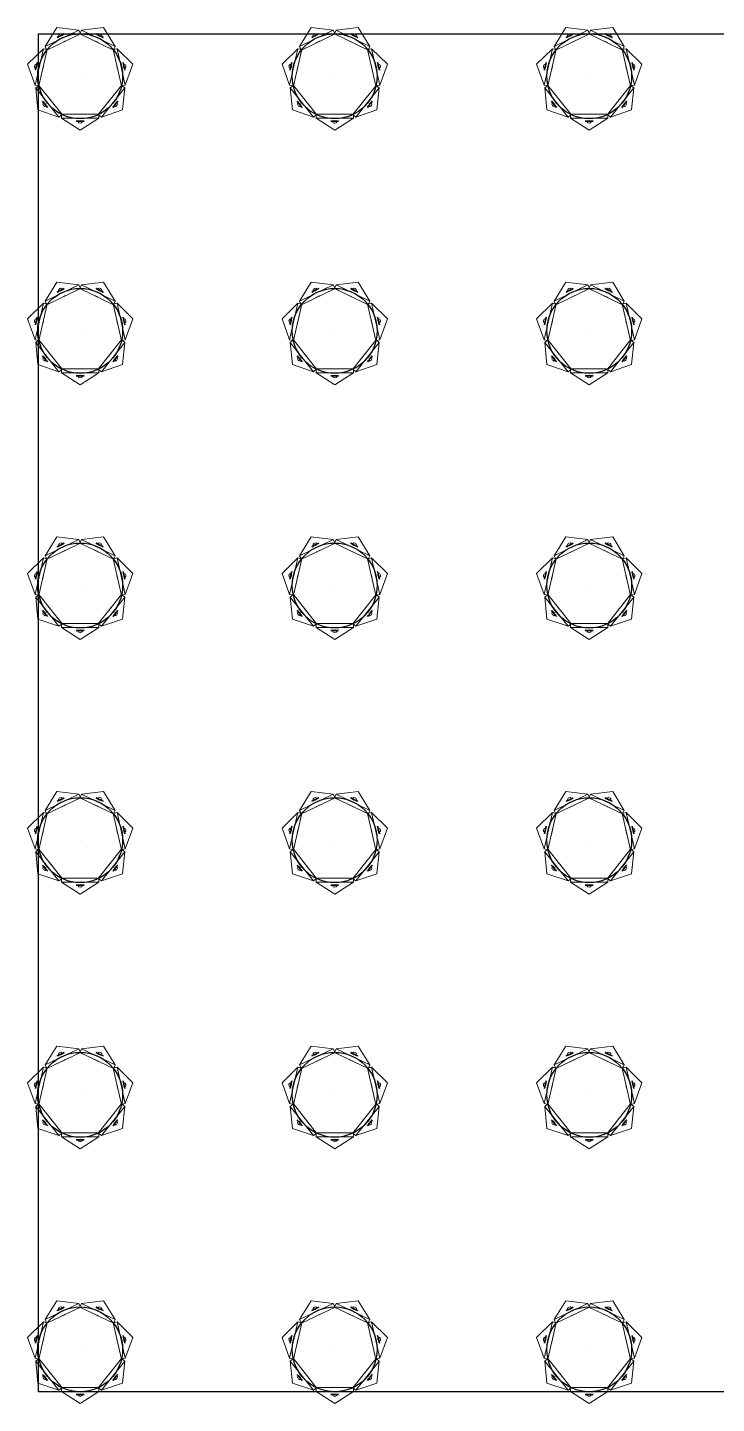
# Model space of a CAD drawing. Header units: millimetres. Extents: x 6731 to 7543, y 1524 to 2335.
# Drawn here: x 6731 to 7137, y 1524 to 2335 of the extents above; entities that cross this region are included whole.
import ezdxf

# ---------------------------------------------------------------- set-up
doc = ezdxf.new("R2010")
doc.units = ezdxf.units.MM

# ---------------------------------------------------------------- blocks, each defined once
blk = doc.blocks.new('P725-80')
at = {"extrusion": (0, -1, 0)}
for p, q in [((0, 800, 3.93), (0, 800, 43.93)), ((800, 800, 3.93), (800, 800, 43.93)), ((0, 0, 3.93), (0, 0, 43.93)), ((800, 0, 3.93), (800, 0, 43.93))]:
    blk.add_line(p, q, dxfattribs=at)
for elevation in [3.93, 43.93]:
    blk.add_lwpolyline([(0, 800), (800, 800), (800, 0), (0, 0)], close=True, dxfattribs=dict(elevation=elevation))
blk = doc.blocks.new('610-3')
at = {"lineweight": 0, "extrusion": (0, 0, -1)}
for p, q in [((-11, 37.75, -9.43), (11, 37.75, -9.43)), ((-11, -37.75, -9.43), (-11, 37.75, -9.43)), ((-11, 37.75, -7.07), (11, 37.75, -7.07)), ((-11, -37.75, -7.07), (-11, 37.75, -7.07)), ((11, 37.75, -7.07), (0, 26.75)), ((11, 37.75, -9.43), (11, -37.75, -9.43)), ((11, 37.75, -7.07), (11, -37.75, -7.07)), ((0, 26.75), (0, -26.75)), ((11, -37.75, -7.07), (0, -26.75)), ((-11, -37.75, -9.43), (11, -37.75, -9.43)), ((-11, -37.75, -7.07), (11, -37.75, -7.07))]:
    blk.add_line(p, q, dxfattribs=at)
at = {"lineweight": 0, "extrusion": (1, 0, 0)}
for p, q in [((-11, 37.75, -9.43), (-11, 37.75, -7.07)), ((0, 26.75), (-11, 37.75, -7.07)), ((11, 37.75, -9.43), (11, 37.75, -7.07)), ((0, -26.75), (-11, -37.75, -7.07)), ((-11, -37.75, -9.43), (-11, -37.75, -7.07)), ((11, -37.75, -9.43), (11, -37.75, -7.07))]:
    blk.add_line(p, q, dxfattribs=at)
at = {"lineweight": 0, "extrusion": (0, 0, -1)}
blk.add_circle((0, 34.6, 9.43), 1.18, dxfattribs=at)
at = {"lineweight": 0, "extrusion": (0, -0.540758, -0.841178)}
blk.add_ellipse((0, 34.58, -4.96), major_axis=(0, -1.17, 0.75), ratio=0.84507, start_param=-1.570796, end_param=4.712389, dxfattribs=at)
blk = doc.blocks.new('546')
at = {"color": 252, "true_color": 0x939598}
for p, q in [((-0.5, 0), (-2.44, -2.19)), ((-0.5, 0), (0.5, 0)), ((0.5, 0), (2.44, -2.19)), ((-2.44, -2.19), (-1.22, -5.79)), ((-1.62, -1.36), (-0.85, -5.57)), ((0, -0.5), (0, -5.38)), ((1.62, -1.36), (0.85, -5.57)), ((2.44, -2.19), (1.22, -5.79)), ((-2.44, -13.61), (-1.22, -10.01)), ((-0.5, -15.8), (-2.44, -13.61)), ((-1.62, -14.44), (-0.85, -10.23)), ((-0.5, -15.8), (0.5, -15.8)), ((0, -15.3), (0, -10.42)), ((0.5, -15.8), (2.44, -13.61)), ((1.62, -14.44), (0.85, -10.23)), ((2.44, -13.61), (1.22, -10.01))]:
    blk.add_line(p, q, dxfattribs=at)
blk.add_lwpolyline([(-1.22, -5.79), (-2.44, -7.9), (-1.22, -10.01), (1.22, -10.01), (2.44, -7.9), (1.22, -5.79)], close=True, dxfattribs=at)
blk = doc.blocks.new('611+2020')
at = {"xscale": -0.9493669999999998, "yscale": 0.9493669999999998, "zscale": 0.9493669999999998, "rotation": 180}
for p in [(0, -15), (0, -98.72)]:
    blk.add_blockref('546', p, dxfattribs=at)
at = {"color": 2}
for p in [(0, -49.36, 5.35), (0, -133.08, 5.35)]:
    blk.add_blockref('610-3', p, dxfattribs=at)
blk = doc.blocks.new('*U36')
at = {"color": 2, "extrusion": (0, -1, 0)}
blk.add_blockref('611+2020', (0, 58.79, 1.13), dxfattribs=at)
blk = doc.blocks.new('*U37')
at = {"color": 0, "linetype": 'ByBlock', "lineweight": -2, "transparency": 16777216}
for p, rotation in [((2574.54, 1649.1, -123.79), 205.7142857142856), ((2596.55, 1649.1, -123.79), 154.2857142857142), ((2560.81, 1631.89, -123.79), 257.1428571428572), ((2610.27, 1631.89, -123.79), 102.8571428571428), ((2565.71, 1610.43, -123.79), 308.5714285714285), ((2605.38, 1610.43, -123.79), 51.42857142857138)]:
    blk.add_blockref('*U36', p, dxfattribs=dict(at, rotation=rotation))
blk.add_blockref('*U36', (2585.54, 1600.87, -123.79), dxfattribs=at)
blk = doc.blocks.new('*U38')
at = {"extrusion": (0, -1, 0)}
blk.add_line((0, 0, 32.5), (0, 0, -32.5), dxfattribs=at)
blk = doc.blocks.new('*U39')
at = {"color": 0, "linetype": 'ByBlock', "lineweight": -2, "transparency": 16777216}
for p, rotation in [((2473.04, 1647.89, -32.5), 119.9999999999997), ((2479.07, 1650.39, -32.5), 104.9999999999997), ((2485.54, 1651.24, -32.5), 89.99999999999973), ((2492.01, 1650.39, -32.5), 74.99999999999979), ((2498.04, 1647.89, -32.5), 59.99999999999984), ((2463.89, 1638.74, -32.5), 149.9999999999997), ((2467.87, 1643.92, -32.5), 134.9999999999997), ((2503.22, 1643.92, -32.5), 44.99999999999987), ((2507.19, 1638.74, -32.5), 29.99999999999989), ((2461.4, 1632.71, -32.5), 164.9999999999996), ((2509.69, 1632.71, -32.5), 14.99999999999994), ((2460.54, 1626.24, -32.5), 180), ((2461.4, 1619.77, -32.5), 194.9999999999995), ((2463.89, 1613.74, -32.5), 209.9999999999996), ((2507.19, 1613.74, -32.5), 329.9999999999994), ((2509.69, 1619.77, -32.5), 344.9999999999994), ((2467.87, 1608.56, -32.5), 224.9999999999996), ((2503.22, 1608.56, -32.5), 314.9999999999994), ((2473.04, 1604.59, -32.5), 239.9999999999995), ((2479.07, 1602.09, -32.5), 254.9999999999995), ((2485.54, 1601.24, -32.5), 269.9999999999995), ((2492.01, 1602.09, -32.5), 284.9999999999995), ((2498.04, 1604.59, -32.5), 299.9999999999994)]:
    blk.add_blockref('*U38', p, dxfattribs=dict(at, rotation=rotation))
blk.add_blockref('*U38', (2510.54, 1626.24, -32.5), dxfattribs=at)
blk = doc.blocks.new('*U40')
at = {"color": 2, "extrusion": (0, -1, 0)}
blk.add_blockref('611+2020', (0, 58.79, 1.13), dxfattribs=at)
blk = doc.blocks.new('*U41')
at = {"color": 0, "linetype": 'ByBlock', "lineweight": -2, "transparency": 16777216}
for p, rotation in [((2574.54, 1649.1, -123.79), 205.7142857142856), ((2596.55, 1649.1, -123.79), 154.2857142857142), ((2560.81, 1631.89, -123.79), 257.1428571428572), ((2610.27, 1631.89, -123.79), 102.8571428571428), ((2565.71, 1610.43, -123.79), 308.5714285714285), ((2605.38, 1610.43, -123.79), 51.42857142857138)]:
    blk.add_blockref('*U40', p, dxfattribs=dict(at, rotation=rotation))
blk.add_blockref('*U40', (2585.54, 1600.87, -123.79), dxfattribs=at)
blk = doc.blocks.new('*U42')
at = {"extrusion": (0, -1, 0)}
blk.add_line((0, 0, 32.5), (0, 0, -32.5), dxfattribs=at)
blk = doc.blocks.new('*U43')
at = {"color": 0, "linetype": 'ByBlock', "lineweight": -2, "transparency": 16777216}
for p, rotation in [((2473.04, 1647.89, -32.5), 119.9999999999997), ((2479.07, 1650.39, -32.5), 104.9999999999997), ((2485.54, 1651.24, -32.5), 89.99999999999973), ((2492.01, 1650.39, -32.5), 74.99999999999979), ((2498.04, 1647.89, -32.5), 59.99999999999984), ((2463.89, 1638.74, -32.5), 149.9999999999997), ((2467.87, 1643.92, -32.5), 134.9999999999997), ((2503.22, 1643.92, -32.5), 44.99999999999987), ((2507.19, 1638.74, -32.5), 29.99999999999989), ((2461.4, 1632.71, -32.5), 164.9999999999996), ((2509.69, 1632.71, -32.5), 14.99999999999994), ((2460.54, 1626.24, -32.5), 180), ((2461.4, 1619.77, -32.5), 194.9999999999995), ((2463.89, 1613.74, -32.5), 209.9999999999996), ((2507.19, 1613.74, -32.5), 329.9999999999994), ((2509.69, 1619.77, -32.5), 344.9999999999994), ((2467.87, 1608.56, -32.5), 224.9999999999996), ((2503.22, 1608.56, -32.5), 314.9999999999994), ((2473.04, 1604.59, -32.5), 239.9999999999995), ((2479.07, 1602.09, -32.5), 254.9999999999995), ((2485.54, 1601.24, -32.5), 269.9999999999995), ((2492.01, 1602.09, -32.5), 284.9999999999995), ((2498.04, 1604.59, -32.5), 299.9999999999994)]:
    blk.add_blockref('*U42', p, dxfattribs=dict(at, rotation=rotation))
blk.add_blockref('*U42', (2510.54, 1626.24, -32.5), dxfattribs=at)
blk = doc.blocks.new('*U44')
at = {"color": 2, "extrusion": (0, -1, 0)}
blk.add_blockref('611+2020', (0, 58.79, 1.13), dxfattribs=at)
blk = doc.blocks.new('*U45')
at = {"color": 0, "linetype": 'ByBlock', "lineweight": -2, "transparency": 16777216}
for p, rotation in [((2574.54, 1649.1, -123.79), 205.7142857142856), ((2596.55, 1649.1, -123.79), 154.2857142857142), ((2560.81, 1631.89, -123.79), 257.1428571428572), ((2610.27, 1631.89, -123.79), 102.8571428571428), ((2565.71, 1610.43, -123.79), 308.5714285714285), ((2605.38, 1610.43, -123.79), 51.42857142857138)]:
    blk.add_blockref('*U44', p, dxfattribs=dict(at, rotation=rotation))
blk.add_blockref('*U44', (2585.54, 1600.87, -123.79), dxfattribs=at)
blk = doc.blocks.new('*U46')
at = {"extrusion": (0, -1, 0)}
blk.add_line((0, 0, 32.5), (0, 0, -32.5), dxfattribs=at)
blk = doc.blocks.new('*U47')
at = {"color": 0, "linetype": 'ByBlock', "lineweight": -2, "transparency": 16777216}
for p, rotation in [((2473.04, 1647.89, -32.5), 119.9999999999997), ((2479.07, 1650.39, -32.5), 104.9999999999997), ((2485.54, 1651.24, -32.5), 89.99999999999973), ((2492.01, 1650.39, -32.5), 74.99999999999979), ((2498.04, 1647.89, -32.5), 59.99999999999984), ((2463.89, 1638.74, -32.5), 149.9999999999997), ((2467.87, 1643.92, -32.5), 134.9999999999997), ((2503.22, 1643.92, -32.5), 44.99999999999987), ((2507.19, 1638.74, -32.5), 29.99999999999989), ((2461.4, 1632.71, -32.5), 164.9999999999996), ((2509.69, 1632.71, -32.5), 14.99999999999994), ((2460.54, 1626.24, -32.5), 180), ((2461.4, 1619.77, -32.5), 194.9999999999995), ((2463.89, 1613.74, -32.5), 209.9999999999996), ((2507.19, 1613.74, -32.5), 329.9999999999994), ((2509.69, 1619.77, -32.5), 344.9999999999994), ((2467.87, 1608.56, -32.5), 224.9999999999996), ((2503.22, 1608.56, -32.5), 314.9999999999994), ((2473.04, 1604.59, -32.5), 239.9999999999995), ((2479.07, 1602.09, -32.5), 254.9999999999995), ((2485.54, 1601.24, -32.5), 269.9999999999995), ((2492.01, 1602.09, -32.5), 284.9999999999995), ((2498.04, 1604.59, -32.5), 299.9999999999994)]:
    blk.add_blockref('*U46', p, dxfattribs=dict(at, rotation=rotation))
blk.add_blockref('*U46', (2510.54, 1626.24, -32.5), dxfattribs=at)
blk = doc.blocks.new('*U48')
at = {"color": 2, "extrusion": (0, -1, 0)}
blk.add_blockref('611+2020', (0, 58.79, 1.13), dxfattribs=at)
blk = doc.blocks.new('*U49')
at = {"color": 0, "linetype": 'ByBlock', "lineweight": -2, "transparency": 16777216}
for p, rotation in [((2574.54, 1649.1, -123.79), 205.7142857142856), ((2596.55, 1649.1, -123.79), 154.2857142857142), ((2560.81, 1631.89, -123.79), 257.1428571428572), ((2610.27, 1631.89, -123.79), 102.8571428571428), ((2565.71, 1610.43, -123.79), 308.5714285714285), ((2605.38, 1610.43, -123.79), 51.42857142857138)]:
    blk.add_blockref('*U48', p, dxfattribs=dict(at, rotation=rotation))
blk.add_blockref('*U48', (2585.54, 1600.87, -123.79), dxfattribs=at)
blk = doc.blocks.new('*U50')
at = {"extrusion": (0, -1, 0)}
blk.add_line((0, 0, 32.5), (0, 0, -32.5), dxfattribs=at)
blk = doc.blocks.new('*U51')
at = {"color": 0, "linetype": 'ByBlock', "lineweight": -2, "transparency": 16777216}
for p, rotation in [((2473.04, 1647.89, -32.5), 119.9999999999997), ((2479.07, 1650.39, -32.5), 104.9999999999997), ((2485.54, 1651.24, -32.5), 89.99999999999973), ((2492.01, 1650.39, -32.5), 74.99999999999979), ((2498.04, 1647.89, -32.5), 59.99999999999984), ((2463.89, 1638.74, -32.5), 149.9999999999997), ((2467.87, 1643.92, -32.5), 134.9999999999997), ((2503.22, 1643.92, -32.5), 44.99999999999987), ((2507.19, 1638.74, -32.5), 29.99999999999989), ((2461.4, 1632.71, -32.5), 164.9999999999996), ((2509.69, 1632.71, -32.5), 14.99999999999994), ((2460.54, 1626.24, -32.5), 180), ((2461.4, 1619.77, -32.5), 194.9999999999995), ((2463.89, 1613.74, -32.5), 209.9999999999996), ((2507.19, 1613.74, -32.5), 329.9999999999994), ((2509.69, 1619.77, -32.5), 344.9999999999994), ((2467.87, 1608.56, -32.5), 224.9999999999996), ((2503.22, 1608.56, -32.5), 314.9999999999994), ((2473.04, 1604.59, -32.5), 239.9999999999995), ((2479.07, 1602.09, -32.5), 254.9999999999995), ((2485.54, 1601.24, -32.5), 269.9999999999995), ((2492.01, 1602.09, -32.5), 284.9999999999995), ((2498.04, 1604.59, -32.5), 299.9999999999994)]:
    blk.add_blockref('*U50', p, dxfattribs=dict(at, rotation=rotation))
blk.add_blockref('*U50', (2510.54, 1626.24, -32.5), dxfattribs=at)
blk = doc.blocks.new('*U52')
at = {"color": 2, "extrusion": (0, -1, 0)}
blk.add_blockref('611+2020', (0, 58.79, 1.13), dxfattribs=at)
blk = doc.blocks.new('*U53')
at = {"color": 0, "linetype": 'ByBlock', "lineweight": -2, "transparency": 16777216}
for p, rotation in [((2574.54, 1649.1, -123.79), 205.7142857142856), ((2596.55, 1649.1, -123.79), 154.2857142857142), ((2560.81, 1631.89, -123.79), 257.1428571428572), ((2610.27, 1631.89, -123.79), 102.8571428571428), ((2565.71, 1610.43, -123.79), 308.5714285714285), ((2605.38, 1610.43, -123.79), 51.42857142857138)]:
    blk.add_blockref('*U52', p, dxfattribs=dict(at, rotation=rotation))
blk.add_blockref('*U52', (2585.54, 1600.87, -123.79), dxfattribs=at)
blk = doc.blocks.new('*U54')
at = {"extrusion": (0, -1, 0)}
blk.add_line((0, 0, 32.5), (0, 0, -32.5), dxfattribs=at)
blk = doc.blocks.new('*U55')
at = {"color": 0, "linetype": 'ByBlock', "lineweight": -2, "transparency": 16777216}
for p, rotation in [((2473.04, 1647.89, -32.5), 119.9999999999997), ((2479.07, 1650.39, -32.5), 104.9999999999997), ((2485.54, 1651.24, -32.5), 89.99999999999973), ((2492.01, 1650.39, -32.5), 74.99999999999979), ((2498.04, 1647.89, -32.5), 59.99999999999984), ((2463.89, 1638.74, -32.5), 149.9999999999997), ((2467.87, 1643.92, -32.5), 134.9999999999997), ((2503.22, 1643.92, -32.5), 44.99999999999987), ((2507.19, 1638.74, -32.5), 29.99999999999989), ((2461.4, 1632.71, -32.5), 164.9999999999996), ((2509.69, 1632.71, -32.5), 14.99999999999994), ((2460.54, 1626.24, -32.5), 180), ((2461.4, 1619.77, -32.5), 194.9999999999995), ((2463.89, 1613.74, -32.5), 209.9999999999996), ((2507.19, 1613.74, -32.5), 329.9999999999994), ((2509.69, 1619.77, -32.5), 344.9999999999994), ((2467.87, 1608.56, -32.5), 224.9999999999996), ((2503.22, 1608.56, -32.5), 314.9999999999994), ((2473.04, 1604.59, -32.5), 239.9999999999995), ((2479.07, 1602.09, -32.5), 254.9999999999995), ((2485.54, 1601.24, -32.5), 269.9999999999995), ((2492.01, 1602.09, -32.5), 284.9999999999995), ((2498.04, 1604.59, -32.5), 299.9999999999994)]:
    blk.add_blockref('*U54', p, dxfattribs=dict(at, rotation=rotation))
blk.add_blockref('*U54', (2510.54, 1626.24, -32.5), dxfattribs=at)
blk = doc.blocks.new('*U56')
at = {"color": 2, "extrusion": (0, -1, 0)}
blk.add_blockref('611+2020', (0, 58.79, 1.13), dxfattribs=at)
blk = doc.blocks.new('*U57')
at = {"color": 0, "linetype": 'ByBlock', "lineweight": -2, "transparency": 16777216}
for p, rotation in [((2574.54, 1649.1, -123.79), 205.7142857142856), ((2596.55, 1649.1, -123.79), 154.2857142857142), ((2560.81, 1631.89, -123.79), 257.1428571428572), ((2610.27, 1631.89, -123.79), 102.8571428571428), ((2565.71, 1610.43, -123.79), 308.5714285714285), ((2605.38, 1610.43, -123.79), 51.42857142857138)]:
    blk.add_blockref('*U56', p, dxfattribs=dict(at, rotation=rotation))
blk.add_blockref('*U56', (2585.54, 1600.87, -123.79), dxfattribs=at)
blk = doc.blocks.new('*U58')
at = {"extrusion": (0, -1, 0)}
blk.add_line((0, 0, 32.5), (0, 0, -32.5), dxfattribs=at)
blk = doc.blocks.new('*U59')
at = {"color": 0, "linetype": 'ByBlock', "lineweight": -2, "transparency": 16777216}
for p, rotation in [((2473.04, 1647.89, -32.5), 119.9999999999997), ((2479.07, 1650.39, -32.5), 104.9999999999997), ((2485.54, 1651.24, -32.5), 89.99999999999973), ((2492.01, 1650.39, -32.5), 74.99999999999979), ((2498.04, 1647.89, -32.5), 59.99999999999984), ((2463.89, 1638.74, -32.5), 149.9999999999997), ((2467.87, 1643.92, -32.5), 134.9999999999997), ((2503.22, 1643.92, -32.5), 44.99999999999987), ((2507.19, 1638.74, -32.5), 29.99999999999989), ((2461.4, 1632.71, -32.5), 164.9999999999996), ((2509.69, 1632.71, -32.5), 14.99999999999994), ((2460.54, 1626.24, -32.5), 180), ((2461.4, 1619.77, -32.5), 194.9999999999995), ((2463.89, 1613.74, -32.5), 209.9999999999996), ((2507.19, 1613.74, -32.5), 329.9999999999994), ((2509.69, 1619.77, -32.5), 344.9999999999994), ((2467.87, 1608.56, -32.5), 224.9999999999996), ((2503.22, 1608.56, -32.5), 314.9999999999994), ((2473.04, 1604.59, -32.5), 239.9999999999995), ((2479.07, 1602.09, -32.5), 254.9999999999995), ((2485.54, 1601.24, -32.5), 269.9999999999995), ((2492.01, 1602.09, -32.5), 284.9999999999995), ((2498.04, 1604.59, -32.5), 299.9999999999994)]:
    blk.add_blockref('*U58', p, dxfattribs=dict(at, rotation=rotation))
blk.add_blockref('*U58', (2510.54, 1626.24, -32.5), dxfattribs=at)
blk = doc.blocks.new('*U60')
at = {"color": 2, "extrusion": (0, -1, 0)}
blk.add_blockref('611+2020', (0, 58.79, 1.13), dxfattribs=at)
blk = doc.blocks.new('*U61')
at = {"color": 0, "linetype": 'ByBlock', "lineweight": -2, "transparency": 16777216}
for p, rotation in [((2574.54, 1649.1, -123.79), 205.7142857142856), ((2596.55, 1649.1, -123.79), 154.2857142857142), ((2560.81, 1631.89, -123.79), 257.1428571428572), ((2610.27, 1631.89, -123.79), 102.8571428571428), ((2565.71, 1610.43, -123.79), 308.5714285714285), ((2605.38, 1610.43, -123.79), 51.42857142857138)]:
    blk.add_blockref('*U60', p, dxfattribs=dict(at, rotation=rotation))
blk.add_blockref('*U60', (2585.54, 1600.87, -123.79), dxfattribs=at)
blk = doc.blocks.new('*U62')
at = {"extrusion": (0, -1, 0)}
blk.add_line((0, 0, 32.5), (0, 0, -32.5), dxfattribs=at)
blk = doc.blocks.new('*U63')
at = {"color": 0, "linetype": 'ByBlock', "lineweight": -2, "transparency": 16777216}
for p, rotation in [((2473.04, 1647.89, -32.5), 119.9999999999997), ((2479.07, 1650.39, -32.5), 104.9999999999997), ((2485.54, 1651.24, -32.5), 89.99999999999973), ((2492.01, 1650.39, -32.5), 74.99999999999979), ((2498.04, 1647.89, -32.5), 59.99999999999984), ((2463.89, 1638.74, -32.5), 149.9999999999997), ((2467.87, 1643.92, -32.5), 134.9999999999997), ((2503.22, 1643.92, -32.5), 44.99999999999987), ((2507.19, 1638.74, -32.5), 29.99999999999989), ((2461.4, 1632.71, -32.5), 164.9999999999996), ((2509.69, 1632.71, -32.5), 14.99999999999994), ((2460.54, 1626.24, -32.5), 180), ((2461.4, 1619.77, -32.5), 194.9999999999995), ((2463.89, 1613.74, -32.5), 209.9999999999996), ((2507.19, 1613.74, -32.5), 329.9999999999994), ((2509.69, 1619.77, -32.5), 344.9999999999994), ((2467.87, 1608.56, -32.5), 224.9999999999996), ((2503.22, 1608.56, -32.5), 314.9999999999994), ((2473.04, 1604.59, -32.5), 239.9999999999995), ((2479.07, 1602.09, -32.5), 254.9999999999995), ((2485.54, 1601.24, -32.5), 269.9999999999995), ((2492.01, 1602.09, -32.5), 284.9999999999995), ((2498.04, 1604.59, -32.5), 299.9999999999994)]:
    blk.add_blockref('*U62', p, dxfattribs=dict(at, rotation=rotation))
blk.add_blockref('*U62', (2510.54, 1626.24, -32.5), dxfattribs=at)
blk = doc.blocks.new('*U64')
at = {"color": 2, "extrusion": (0, -1, 0)}
blk.add_blockref('611+2020', (0, 58.79, 1.13), dxfattribs=at)
blk = doc.blocks.new('*U65')
at = {"color": 0, "linetype": 'ByBlock', "lineweight": -2, "transparency": 16777216}
for p, rotation in [((2574.54, 1649.1, -123.79), 205.7142857142856), ((2596.55, 1649.1, -123.79), 154.2857142857142), ((2560.81, 1631.89, -123.79), 257.1428571428572), ((2610.27, 1631.89, -123.79), 102.8571428571428), ((2565.71, 1610.43, -123.79), 308.5714285714285), ((2605.38, 1610.43, -123.79), 51.42857142857138)]:
    blk.add_blockref('*U64', p, dxfattribs=dict(at, rotation=rotation))
blk.add_blockref('*U64', (2585.54, 1600.87, -123.79), dxfattribs=at)
blk = doc.blocks.new('*U66')
at = {"extrusion": (0, -1, 0)}
blk.add_line((0, 0, 32.5), (0, 0, -32.5), dxfattribs=at)
blk = doc.blocks.new('*U67')
at = {"color": 0, "linetype": 'ByBlock', "lineweight": -2, "transparency": 16777216}
for p, rotation in [((2473.04, 1647.89, -32.5), 119.9999999999997), ((2479.07, 1650.39, -32.5), 104.9999999999997), ((2485.54, 1651.24, -32.5), 89.99999999999973), ((2492.01, 1650.39, -32.5), 74.99999999999979), ((2498.04, 1647.89, -32.5), 59.99999999999984), ((2463.89, 1638.74, -32.5), 149.9999999999997), ((2467.87, 1643.92, -32.5), 134.9999999999997), ((2503.22, 1643.92, -32.5), 44.99999999999987), ((2507.19, 1638.74, -32.5), 29.99999999999989), ((2461.4, 1632.71, -32.5), 164.9999999999996), ((2509.69, 1632.71, -32.5), 14.99999999999994), ((2460.54, 1626.24, -32.5), 180), ((2461.4, 1619.77, -32.5), 194.9999999999995), ((2463.89, 1613.74, -32.5), 209.9999999999996), ((2507.19, 1613.74, -32.5), 329.9999999999994), ((2509.69, 1619.77, -32.5), 344.9999999999994), ((2467.87, 1608.56, -32.5), 224.9999999999996), ((2503.22, 1608.56, -32.5), 314.9999999999994), ((2473.04, 1604.59, -32.5), 239.9999999999995), ((2479.07, 1602.09, -32.5), 254.9999999999995), ((2485.54, 1601.24, -32.5), 269.9999999999995), ((2492.01, 1602.09, -32.5), 284.9999999999995), ((2498.04, 1604.59, -32.5), 299.9999999999994)]:
    blk.add_blockref('*U66', p, dxfattribs=dict(at, rotation=rotation))
blk.add_blockref('*U66', (2510.54, 1626.24, -32.5), dxfattribs=at)
blk = doc.blocks.new('*U68')
at = {"color": 2, "extrusion": (0, -1, 0)}
blk.add_blockref('611+2020', (0, 58.79, 1.13), dxfattribs=at)
blk = doc.blocks.new('*U69')
at = {"color": 0, "linetype": 'ByBlock', "lineweight": -2, "transparency": 16777216}
for p, rotation in [((2574.54, 1649.1, -123.79), 205.7142857142856), ((2596.55, 1649.1, -123.79), 154.2857142857142), ((2560.81, 1631.89, -123.79), 257.1428571428572), ((2610.27, 1631.89, -123.79), 102.8571428571428), ((2565.71, 1610.43, -123.79), 308.5714285714285), ((2605.38, 1610.43, -123.79), 51.42857142857138)]:
    blk.add_blockref('*U68', p, dxfattribs=dict(at, rotation=rotation))
blk.add_blockref('*U68', (2585.54, 1600.87, -123.79), dxfattribs=at)
blk = doc.blocks.new('*U70')
at = {"extrusion": (0, -1, 0)}
blk.add_line((0, 0, 32.5), (0, 0, -32.5), dxfattribs=at)
blk = doc.blocks.new('*U71')
at = {"color": 0, "linetype": 'ByBlock', "lineweight": -2, "transparency": 16777216}
for p, rotation in [((2473.04, 1647.89, -32.5), 119.9999999999997), ((2479.07, 1650.39, -32.5), 104.9999999999997), ((2485.54, 1651.24, -32.5), 89.99999999999973), ((2492.01, 1650.39, -32.5), 74.99999999999979), ((2498.04, 1647.89, -32.5), 59.99999999999984), ((2463.89, 1638.74, -32.5), 149.9999999999997), ((2467.87, 1643.92, -32.5), 134.9999999999997), ((2503.22, 1643.92, -32.5), 44.99999999999987), ((2507.19, 1638.74, -32.5), 29.99999999999989), ((2461.4, 1632.71, -32.5), 164.9999999999996), ((2509.69, 1632.71, -32.5), 14.99999999999994), ((2460.54, 1626.24, -32.5), 180), ((2461.4, 1619.77, -32.5), 194.9999999999995), ((2463.89, 1613.74, -32.5), 209.9999999999996), ((2507.19, 1613.74, -32.5), 329.9999999999994), ((2509.69, 1619.77, -32.5), 344.9999999999994), ((2467.87, 1608.56, -32.5), 224.9999999999996), ((2503.22, 1608.56, -32.5), 314.9999999999994), ((2473.04, 1604.59, -32.5), 239.9999999999995), ((2479.07, 1602.09, -32.5), 254.9999999999995), ((2485.54, 1601.24, -32.5), 269.9999999999995), ((2492.01, 1602.09, -32.5), 284.9999999999995), ((2498.04, 1604.59, -32.5), 299.9999999999994)]:
    blk.add_blockref('*U70', p, dxfattribs=dict(at, rotation=rotation))
blk.add_blockref('*U70', (2510.54, 1626.24, -32.5), dxfattribs=at)
blk = doc.blocks.new('*U72')
at = {"color": 2, "extrusion": (0, -1, 0)}
blk.add_blockref('611+2020', (0, 58.79, 1.13), dxfattribs=at)
blk = doc.blocks.new('*U73')
at = {"color": 0, "linetype": 'ByBlock', "lineweight": -2, "transparency": 16777216}
for p, rotation in [((2574.54, 1649.1, -123.79), 205.7142857142856), ((2596.55, 1649.1, -123.79), 154.2857142857142), ((2560.81, 1631.89, -123.79), 257.1428571428572), ((2610.27, 1631.89, -123.79), 102.8571428571428), ((2565.71, 1610.43, -123.79), 308.5714285714285), ((2605.38, 1610.43, -123.79), 51.42857142857138)]:
    blk.add_blockref('*U72', p, dxfattribs=dict(at, rotation=rotation))
blk.add_blockref('*U72', (2585.54, 1600.87, -123.79), dxfattribs=at)
blk = doc.blocks.new('*U74')
at = {"extrusion": (0, -1, 0)}
blk.add_line((0, 0, 32.5), (0, 0, -32.5), dxfattribs=at)
blk = doc.blocks.new('*U75')
at = {"color": 0, "linetype": 'ByBlock', "lineweight": -2, "transparency": 16777216}
for p, rotation in [((2473.04, 1647.89, -32.5), 119.9999999999997), ((2479.07, 1650.39, -32.5), 104.9999999999997), ((2485.54, 1651.24, -32.5), 89.99999999999973), ((2492.01, 1650.39, -32.5), 74.99999999999979), ((2498.04, 1647.89, -32.5), 59.99999999999984), ((2463.89, 1638.74, -32.5), 149.9999999999997), ((2467.87, 1643.92, -32.5), 134.9999999999997), ((2503.22, 1643.92, -32.5), 44.99999999999987), ((2507.19, 1638.74, -32.5), 29.99999999999989), ((2461.4, 1632.71, -32.5), 164.9999999999996), ((2509.69, 1632.71, -32.5), 14.99999999999994), ((2460.54, 1626.24, -32.5), 180), ((2461.4, 1619.77, -32.5), 194.9999999999995), ((2463.89, 1613.74, -32.5), 209.9999999999996), ((2507.19, 1613.74, -32.5), 329.9999999999994), ((2509.69, 1619.77, -32.5), 344.9999999999994), ((2467.87, 1608.56, -32.5), 224.9999999999996), ((2503.22, 1608.56, -32.5), 314.9999999999994), ((2473.04, 1604.59, -32.5), 239.9999999999995), ((2479.07, 1602.09, -32.5), 254.9999999999995), ((2485.54, 1601.24, -32.5), 269.9999999999995), ((2492.01, 1602.09, -32.5), 284.9999999999995), ((2498.04, 1604.59, -32.5), 299.9999999999994)]:
    blk.add_blockref('*U74', p, dxfattribs=dict(at, rotation=rotation))
blk.add_blockref('*U74', (2510.54, 1626.24, -32.5), dxfattribs=at)
blk = doc.blocks.new('*U76')
at = {"color": 2, "extrusion": (0, -1, 0)}
blk.add_blockref('611+2020', (0, 58.79, 1.13), dxfattribs=at)
blk = doc.blocks.new('*U77')
at = {"color": 0, "linetype": 'ByBlock', "lineweight": -2, "transparency": 16777216}
for p, rotation in [((2574.54, 1649.1, -123.79), 205.7142857142856), ((2596.55, 1649.1, -123.79), 154.2857142857142), ((2560.81, 1631.89, -123.79), 257.1428571428572), ((2610.27, 1631.89, -123.79), 102.8571428571428), ((2565.71, 1610.43, -123.79), 308.5714285714285), ((2605.38, 1610.43, -123.79), 51.42857142857138)]:
    blk.add_blockref('*U76', p, dxfattribs=dict(at, rotation=rotation))
blk.add_blockref('*U76', (2585.54, 1600.87, -123.79), dxfattribs=at)
blk = doc.blocks.new('*U78')
at = {"extrusion": (0, -1, 0)}
blk.add_line((0, 0, 32.5), (0, 0, -32.5), dxfattribs=at)
blk = doc.blocks.new('*U79')
at = {"color": 0, "linetype": 'ByBlock', "lineweight": -2, "transparency": 16777216}
for p, rotation in [((2473.04, 1647.89, -32.5), 119.9999999999997), ((2479.07, 1650.39, -32.5), 104.9999999999997), ((2485.54, 1651.24, -32.5), 89.99999999999973), ((2492.01, 1650.39, -32.5), 74.99999999999979), ((2498.04, 1647.89, -32.5), 59.99999999999984), ((2463.89, 1638.74, -32.5), 149.9999999999997), ((2467.87, 1643.92, -32.5), 134.9999999999997), ((2503.22, 1643.92, -32.5), 44.99999999999987), ((2507.19, 1638.74, -32.5), 29.99999999999989), ((2461.4, 1632.71, -32.5), 164.9999999999996), ((2509.69, 1632.71, -32.5), 14.99999999999994), ((2460.54, 1626.24, -32.5), 180), ((2461.4, 1619.77, -32.5), 194.9999999999995), ((2463.89, 1613.74, -32.5), 209.9999999999996), ((2507.19, 1613.74, -32.5), 329.9999999999994), ((2509.69, 1619.77, -32.5), 344.9999999999994), ((2467.87, 1608.56, -32.5), 224.9999999999996), ((2503.22, 1608.56, -32.5), 314.9999999999994), ((2473.04, 1604.59, -32.5), 239.9999999999995), ((2479.07, 1602.09, -32.5), 254.9999999999995), ((2485.54, 1601.24, -32.5), 269.9999999999995), ((2492.01, 1602.09, -32.5), 284.9999999999995), ((2498.04, 1604.59, -32.5), 299.9999999999994)]:
    blk.add_blockref('*U78', p, dxfattribs=dict(at, rotation=rotation))
blk.add_blockref('*U78', (2510.54, 1626.24, -32.5), dxfattribs=at)
blk = doc.blocks.new('*U80')
at = {"color": 2, "extrusion": (0, -1, 0)}
blk.add_blockref('611+2020', (0, 58.79, 1.13), dxfattribs=at)
blk = doc.blocks.new('*U81')
at = {"color": 0, "linetype": 'ByBlock', "lineweight": -2, "transparency": 16777216}
for p, rotation in [((2574.54, 1649.1, -123.79), 205.7142857142856), ((2596.55, 1649.1, -123.79), 154.2857142857142), ((2560.81, 1631.89, -123.79), 257.1428571428572), ((2610.27, 1631.89, -123.79), 102.8571428571428), ((2565.71, 1610.43, -123.79), 308.5714285714285), ((2605.38, 1610.43, -123.79), 51.42857142857138)]:
    blk.add_blockref('*U80', p, dxfattribs=dict(at, rotation=rotation))
blk.add_blockref('*U80', (2585.54, 1600.87, -123.79), dxfattribs=at)
blk = doc.blocks.new('*U82')
at = {"extrusion": (0, -1, 0)}
blk.add_line((0, 0, 32.5), (0, 0, -32.5), dxfattribs=at)
blk = doc.blocks.new('*U83')
at = {"color": 0, "linetype": 'ByBlock', "lineweight": -2, "transparency": 16777216}
for p, rotation in [((2473.04, 1647.89, -32.5), 119.9999999999997), ((2479.07, 1650.39, -32.5), 104.9999999999997), ((2485.54, 1651.24, -32.5), 89.99999999999973), ((2492.01, 1650.39, -32.5), 74.99999999999979), ((2498.04, 1647.89, -32.5), 59.99999999999984), ((2463.89, 1638.74, -32.5), 149.9999999999997), ((2467.87, 1643.92, -32.5), 134.9999999999997), ((2503.22, 1643.92, -32.5), 44.99999999999987), ((2507.19, 1638.74, -32.5), 29.99999999999989), ((2461.4, 1632.71, -32.5), 164.9999999999996), ((2509.69, 1632.71, -32.5), 14.99999999999994), ((2460.54, 1626.24, -32.5), 180), ((2461.4, 1619.77, -32.5), 194.9999999999995), ((2463.89, 1613.74, -32.5), 209.9999999999996), ((2507.19, 1613.74, -32.5), 329.9999999999994), ((2509.69, 1619.77, -32.5), 344.9999999999994), ((2467.87, 1608.56, -32.5), 224.9999999999996), ((2503.22, 1608.56, -32.5), 314.9999999999994), ((2473.04, 1604.59, -32.5), 239.9999999999995), ((2479.07, 1602.09, -32.5), 254.9999999999995), ((2485.54, 1601.24, -32.5), 269.9999999999995), ((2492.01, 1602.09, -32.5), 284.9999999999995), ((2498.04, 1604.59, -32.5), 299.9999999999994)]:
    blk.add_blockref('*U82', p, dxfattribs=dict(at, rotation=rotation))
blk.add_blockref('*U82', (2510.54, 1626.24, -32.5), dxfattribs=at)
blk = doc.blocks.new('*U84')
at = {"color": 2, "extrusion": (0, -1, 0)}
blk.add_blockref('611+2020', (0, 58.79, 1.13), dxfattribs=at)
blk = doc.blocks.new('*U85')
at = {"color": 0, "linetype": 'ByBlock', "lineweight": -2, "transparency": 16777216}
for p, rotation in [((2574.54, 1649.1, -123.79), 205.7142857142856), ((2596.55, 1649.1, -123.79), 154.2857142857142), ((2560.81, 1631.89, -123.79), 257.1428571428572), ((2610.27, 1631.89, -123.79), 102.8571428571428), ((2565.71, 1610.43, -123.79), 308.5714285714285), ((2605.38, 1610.43, -123.79), 51.42857142857138)]:
    blk.add_blockref('*U84', p, dxfattribs=dict(at, rotation=rotation))
blk.add_blockref('*U84', (2585.54, 1600.87, -123.79), dxfattribs=at)
blk = doc.blocks.new('*U86')
at = {"extrusion": (0, -1, 0)}
blk.add_line((0, 0, 32.5), (0, 0, -32.5), dxfattribs=at)
blk = doc.blocks.new('*U87')
at = {"color": 0, "linetype": 'ByBlock', "lineweight": -2, "transparency": 16777216}
for p, rotation in [((2473.04, 1647.89, -32.5), 119.9999999999997), ((2479.07, 1650.39, -32.5), 104.9999999999997), ((2485.54, 1651.24, -32.5), 89.99999999999973), ((2492.01, 1650.39, -32.5), 74.99999999999979), ((2498.04, 1647.89, -32.5), 59.99999999999984), ((2463.89, 1638.74, -32.5), 149.9999999999997), ((2467.87, 1643.92, -32.5), 134.9999999999997), ((2503.22, 1643.92, -32.5), 44.99999999999987), ((2507.19, 1638.74, -32.5), 29.99999999999989), ((2461.4, 1632.71, -32.5), 164.9999999999996), ((2509.69, 1632.71, -32.5), 14.99999999999994), ((2460.54, 1626.24, -32.5), 180), ((2461.4, 1619.77, -32.5), 194.9999999999995), ((2463.89, 1613.74, -32.5), 209.9999999999996), ((2507.19, 1613.74, -32.5), 329.9999999999994), ((2509.69, 1619.77, -32.5), 344.9999999999994), ((2467.87, 1608.56, -32.5), 224.9999999999996), ((2503.22, 1608.56, -32.5), 314.9999999999994), ((2473.04, 1604.59, -32.5), 239.9999999999995), ((2479.07, 1602.09, -32.5), 254.9999999999995), ((2485.54, 1601.24, -32.5), 269.9999999999995), ((2492.01, 1602.09, -32.5), 284.9999999999995), ((2498.04, 1604.59, -32.5), 299.9999999999994)]:
    blk.add_blockref('*U86', p, dxfattribs=dict(at, rotation=rotation))
blk.add_blockref('*U86', (2510.54, 1626.24, -32.5), dxfattribs=at)
blk = doc.blocks.new('*U88')
at = {"color": 2, "extrusion": (0, -1, 0)}
blk.add_blockref('611+2020', (0, 58.79, 1.13), dxfattribs=at)
blk = doc.blocks.new('*U89')
at = {"color": 0, "linetype": 'ByBlock', "lineweight": -2, "transparency": 16777216}
for p, rotation in [((2574.54, 1649.1, -123.79), 205.7142857142856), ((2596.55, 1649.1, -123.79), 154.2857142857142), ((2560.81, 1631.89, -123.79), 257.1428571428572), ((2610.27, 1631.89, -123.79), 102.8571428571428), ((2565.71, 1610.43, -123.79), 308.5714285714285), ((2605.38, 1610.43, -123.79), 51.42857142857138)]:
    blk.add_blockref('*U88', p, dxfattribs=dict(at, rotation=rotation))
blk.add_blockref('*U88', (2585.54, 1600.87, -123.79), dxfattribs=at)
blk = doc.blocks.new('*U90')
at = {"extrusion": (0, -1, 0)}
blk.add_line((0, 0, 32.5), (0, 0, -32.5), dxfattribs=at)
blk = doc.blocks.new('*U91')
at = {"color": 0, "linetype": 'ByBlock', "lineweight": -2, "transparency": 16777216}
for p, rotation in [((2473.04, 1647.89, -32.5), 119.9999999999997), ((2479.07, 1650.39, -32.5), 104.9999999999997), ((2485.54, 1651.24, -32.5), 89.99999999999973), ((2492.01, 1650.39, -32.5), 74.99999999999979), ((2498.04, 1647.89, -32.5), 59.99999999999984), ((2463.89, 1638.74, -32.5), 149.9999999999997), ((2467.87, 1643.92, -32.5), 134.9999999999997), ((2503.22, 1643.92, -32.5), 44.99999999999987), ((2507.19, 1638.74, -32.5), 29.99999999999989), ((2461.4, 1632.71, -32.5), 164.9999999999996), ((2509.69, 1632.71, -32.5), 14.99999999999994), ((2460.54, 1626.24, -32.5), 180), ((2461.4, 1619.77, -32.5), 194.9999999999995), ((2463.89, 1613.74, -32.5), 209.9999999999996), ((2507.19, 1613.74, -32.5), 329.9999999999994), ((2509.69, 1619.77, -32.5), 344.9999999999994), ((2467.87, 1608.56, -32.5), 224.9999999999996), ((2503.22, 1608.56, -32.5), 314.9999999999994), ((2473.04, 1604.59, -32.5), 239.9999999999995), ((2479.07, 1602.09, -32.5), 254.9999999999995), ((2485.54, 1601.24, -32.5), 269.9999999999995), ((2492.01, 1602.09, -32.5), 284.9999999999995), ((2498.04, 1604.59, -32.5), 299.9999999999994)]:
    blk.add_blockref('*U90', p, dxfattribs=dict(at, rotation=rotation))
blk.add_blockref('*U90', (2510.54, 1626.24, -32.5), dxfattribs=at)
blk = doc.blocks.new('*U92')
at = {"color": 2, "extrusion": (0, -1, 0)}
blk.add_blockref('611+2020', (0, 58.79, 1.13), dxfattribs=at)
blk = doc.blocks.new('*U93')
at = {"color": 0, "linetype": 'ByBlock', "lineweight": -2, "transparency": 16777216}
for p, rotation in [((2574.54, 1649.1, -123.79), 205.7142857142856), ((2596.55, 1649.1, -123.79), 154.2857142857142), ((2560.81, 1631.89, -123.79), 257.1428571428572), ((2610.27, 1631.89, -123.79), 102.8571428571428), ((2565.71, 1610.43, -123.79), 308.5714285714285), ((2605.38, 1610.43, -123.79), 51.42857142857138)]:
    blk.add_blockref('*U92', p, dxfattribs=dict(at, rotation=rotation))
blk.add_blockref('*U92', (2585.54, 1600.87, -123.79), dxfattribs=at)
blk = doc.blocks.new('*U94')
at = {"extrusion": (0, -1, 0)}
blk.add_line((0, 0, 32.5), (0, 0, -32.5), dxfattribs=at)
blk = doc.blocks.new('*U95')
at = {"color": 0, "linetype": 'ByBlock', "lineweight": -2, "transparency": 16777216}
for p, rotation in [((2473.04, 1647.89, -32.5), 119.9999999999997), ((2479.07, 1650.39, -32.5), 104.9999999999997), ((2485.54, 1651.24, -32.5), 89.99999999999973), ((2492.01, 1650.39, -32.5), 74.99999999999979), ((2498.04, 1647.89, -32.5), 59.99999999999984), ((2463.89, 1638.74, -32.5), 149.9999999999997), ((2467.87, 1643.92, -32.5), 134.9999999999997), ((2503.22, 1643.92, -32.5), 44.99999999999987), ((2507.19, 1638.74, -32.5), 29.99999999999989), ((2461.4, 1632.71, -32.5), 164.9999999999996), ((2509.69, 1632.71, -32.5), 14.99999999999994), ((2460.54, 1626.24, -32.5), 180), ((2461.4, 1619.77, -32.5), 194.9999999999995), ((2463.89, 1613.74, -32.5), 209.9999999999996), ((2507.19, 1613.74, -32.5), 329.9999999999994), ((2509.69, 1619.77, -32.5), 344.9999999999994), ((2467.87, 1608.56, -32.5), 224.9999999999996), ((2503.22, 1608.56, -32.5), 314.9999999999994), ((2473.04, 1604.59, -32.5), 239.9999999999995), ((2479.07, 1602.09, -32.5), 254.9999999999995), ((2485.54, 1601.24, -32.5), 269.9999999999995), ((2492.01, 1602.09, -32.5), 284.9999999999995), ((2498.04, 1604.59, -32.5), 299.9999999999994)]:
    blk.add_blockref('*U94', p, dxfattribs=dict(at, rotation=rotation))
blk.add_blockref('*U94', (2510.54, 1626.24, -32.5), dxfattribs=at)
blk = doc.blocks.new('*U96')
at = {"color": 2, "extrusion": (0, -1, 0)}
blk.add_blockref('611+2020', (0, 58.79, 1.13), dxfattribs=at)
blk = doc.blocks.new('*U97')
at = {"color": 0, "linetype": 'ByBlock', "lineweight": -2, "transparency": 16777216}
for p, rotation in [((2574.54, 1649.1, -123.79), 205.7142857142856), ((2596.55, 1649.1, -123.79), 154.2857142857142), ((2560.81, 1631.89, -123.79), 257.1428571428572), ((2610.27, 1631.89, -123.79), 102.8571428571428), ((2565.71, 1610.43, -123.79), 308.5714285714285), ((2605.38, 1610.43, -123.79), 51.42857142857138)]:
    blk.add_blockref('*U96', p, dxfattribs=dict(at, rotation=rotation))
blk.add_blockref('*U96', (2585.54, 1600.87, -123.79), dxfattribs=at)
blk = doc.blocks.new('*U98')
at = {"extrusion": (0, -1, 0)}
blk.add_line((0, 0, 32.5), (0, 0, -32.5), dxfattribs=at)
blk = doc.blocks.new('*U99')
at = {"color": 0, "linetype": 'ByBlock', "lineweight": -2, "transparency": 16777216}
for p, rotation in [((2473.04, 1647.89, -32.5), 119.9999999999997), ((2479.07, 1650.39, -32.5), 104.9999999999997), ((2485.54, 1651.24, -32.5), 89.99999999999973), ((2492.01, 1650.39, -32.5), 74.99999999999979), ((2498.04, 1647.89, -32.5), 59.99999999999984), ((2463.89, 1638.74, -32.5), 149.9999999999997), ((2467.87, 1643.92, -32.5), 134.9999999999997), ((2503.22, 1643.92, -32.5), 44.99999999999987), ((2507.19, 1638.74, -32.5), 29.99999999999989), ((2461.4, 1632.71, -32.5), 164.9999999999996), ((2509.69, 1632.71, -32.5), 14.99999999999994), ((2460.54, 1626.24, -32.5), 180), ((2461.4, 1619.77, -32.5), 194.9999999999995), ((2463.89, 1613.74, -32.5), 209.9999999999996), ((2507.19, 1613.74, -32.5), 329.9999999999994), ((2509.69, 1619.77, -32.5), 344.9999999999994), ((2467.87, 1608.56, -32.5), 224.9999999999996), ((2503.22, 1608.56, -32.5), 314.9999999999994), ((2473.04, 1604.59, -32.5), 239.9999999999995), ((2479.07, 1602.09, -32.5), 254.9999999999995), ((2485.54, 1601.24, -32.5), 269.9999999999995), ((2492.01, 1602.09, -32.5), 284.9999999999995), ((2498.04, 1604.59, -32.5), 299.9999999999994)]:
    blk.add_blockref('*U98', p, dxfattribs=dict(at, rotation=rotation))
blk.add_blockref('*U98', (2510.54, 1626.24, -32.5), dxfattribs=at)
blk = doc.blocks.new('*U100')
at = {"color": 2, "extrusion": (0, -1, 0)}
blk.add_blockref('611+2020', (0, 58.79, 1.13), dxfattribs=at)
blk = doc.blocks.new('*U101')
at = {"color": 0, "linetype": 'ByBlock', "lineweight": -2, "transparency": 16777216}
for p, rotation in [((2574.54, 1649.1, -123.79), 205.7142857142856), ((2596.55, 1649.1, -123.79), 154.2857142857142), ((2560.81, 1631.89, -123.79), 257.1428571428572), ((2610.27, 1631.89, -123.79), 102.8571428571428), ((2565.71, 1610.43, -123.79), 308.5714285714285), ((2605.38, 1610.43, -123.79), 51.42857142857138)]:
    blk.add_blockref('*U100', p, dxfattribs=dict(at, rotation=rotation))
blk.add_blockref('*U100', (2585.54, 1600.87, -123.79), dxfattribs=at)
blk = doc.blocks.new('*U102')
at = {"extrusion": (0, -1, 0)}
blk.add_line((0, 0, 32.5), (0, 0, -32.5), dxfattribs=at)
blk = doc.blocks.new('*U103')
at = {"color": 0, "linetype": 'ByBlock', "lineweight": -2, "transparency": 16777216}
for p, rotation in [((2473.04, 1647.89, -32.5), 119.9999999999997), ((2479.07, 1650.39, -32.5), 104.9999999999997), ((2485.54, 1651.24, -32.5), 89.99999999999973), ((2492.01, 1650.39, -32.5), 74.99999999999979), ((2498.04, 1647.89, -32.5), 59.99999999999984), ((2463.89, 1638.74, -32.5), 149.9999999999997), ((2467.87, 1643.92, -32.5), 134.9999999999997), ((2503.22, 1643.92, -32.5), 44.99999999999987), ((2507.19, 1638.74, -32.5), 29.99999999999989), ((2461.4, 1632.71, -32.5), 164.9999999999996), ((2509.69, 1632.71, -32.5), 14.99999999999994), ((2460.54, 1626.24, -32.5), 180), ((2461.4, 1619.77, -32.5), 194.9999999999995), ((2463.89, 1613.74, -32.5), 209.9999999999996), ((2507.19, 1613.74, -32.5), 329.9999999999994), ((2509.69, 1619.77, -32.5), 344.9999999999994), ((2467.87, 1608.56, -32.5), 224.9999999999996), ((2503.22, 1608.56, -32.5), 314.9999999999994), ((2473.04, 1604.59, -32.5), 239.9999999999995), ((2479.07, 1602.09, -32.5), 254.9999999999995), ((2485.54, 1601.24, -32.5), 269.9999999999995), ((2492.01, 1602.09, -32.5), 284.9999999999995), ((2498.04, 1604.59, -32.5), 299.9999999999994)]:
    blk.add_blockref('*U102', p, dxfattribs=dict(at, rotation=rotation))
blk.add_blockref('*U102', (2510.54, 1626.24, -32.5), dxfattribs=at)
blk = doc.blocks.new('*U172')
at = {"color": 2, "extrusion": (0, -1, 0)}
blk.add_blockref('611+2020', (0, 58.79, 1.13), dxfattribs=at)
blk = doc.blocks.new('*U173')
at = {"color": 0, "linetype": 'ByBlock', "lineweight": -2, "transparency": 16777216}
for p, rotation in [((2574.54, 1649.1, -123.79), 205.7142857142856), ((2596.55, 1649.1, -123.79), 154.2857142857142), ((2560.81, 1631.89, -123.79), 257.1428571428572), ((2610.27, 1631.89, -123.79), 102.8571428571428), ((2565.71, 1610.43, -123.79), 308.5714285714285), ((2605.38, 1610.43, -123.79), 51.42857142857138)]:
    blk.add_blockref('*U172', p, dxfattribs=dict(at, rotation=rotation))
blk.add_blockref('*U172', (2585.54, 1600.87, -123.79), dxfattribs=at)
blk = doc.blocks.new('*U174')
at = {"extrusion": (0, -1, 0)}
blk.add_line((0, 0, 32.5), (0, 0, -32.5), dxfattribs=at)
blk = doc.blocks.new('*U175')
at = {"color": 0, "linetype": 'ByBlock', "lineweight": -2, "transparency": 16777216}
for p, rotation in [((2473.04, 1647.89, -32.5), 119.9999999999997), ((2479.07, 1650.39, -32.5), 104.9999999999997), ((2485.54, 1651.24, -32.5), 89.99999999999973), ((2492.01, 1650.39, -32.5), 74.99999999999979), ((2498.04, 1647.89, -32.5), 59.99999999999984), ((2463.89, 1638.74, -32.5), 149.9999999999997), ((2467.87, 1643.92, -32.5), 134.9999999999997), ((2503.22, 1643.92, -32.5), 44.99999999999987), ((2507.19, 1638.74, -32.5), 29.99999999999989), ((2461.4, 1632.71, -32.5), 164.9999999999996), ((2509.69, 1632.71, -32.5), 14.99999999999994), ((2460.54, 1626.24, -32.5), 180), ((2461.4, 1619.77, -32.5), 194.9999999999995), ((2463.89, 1613.74, -32.5), 209.9999999999996), ((2507.19, 1613.74, -32.5), 329.9999999999994), ((2509.69, 1619.77, -32.5), 344.9999999999994), ((2467.87, 1608.56, -32.5), 224.9999999999996), ((2503.22, 1608.56, -32.5), 314.9999999999994), ((2473.04, 1604.59, -32.5), 239.9999999999995), ((2479.07, 1602.09, -32.5), 254.9999999999995), ((2485.54, 1601.24, -32.5), 269.9999999999995), ((2492.01, 1602.09, -32.5), 284.9999999999995), ((2498.04, 1604.59, -32.5), 299.9999999999994)]:
    blk.add_blockref('*U174', p, dxfattribs=dict(at, rotation=rotation))
blk.add_blockref('*U174', (2510.54, 1626.24, -32.5), dxfattribs=at)

msp = doc.modelspace()

# ---------------------------------------------------------------- linework, layer by layer
at = {"lineweight": 100, "extrusion": (0, -1, 0)}
for p, q in [((6762.19, 2305.8, -2020), (6762.19, 2305.8, -993.06)), ((6912.19, 2305.8, -2170), (6912.19, 2305.8, -993.06)), ((7062.19, 2305.8, -2320), (7062.19, 2305.8, -993.06)), ((6762.19, 2155.8, -1870), (6762.19, 2155.8, -993.06)), ((6912.19, 2155.8, -3220), (6912.19, 2155.8, -993.06)), ((7062.19, 2155.8, -3370), (7062.19, 2155.8, -993.06)), ((6762.19, 2005.8, -1720), (6762.19, 2005.8, -993.06)), ((6912.19, 2005.8, -3070), (6912.19, 2005.8, -993.06)), ((7062.19, 2005.8, -3820), (7062.19, 2005.8, -993.06)), ((6762.19, 1855.8, -1570), (6762.19, 1855.8, -993.06)), ((6912.19, 1855.8, -2920), (6912.19, 1855.8, -993.06)), ((7062.19, 1855.8, -3670), (7062.19, 1855.8, -993.06)), ((6762.19, 1705.8, -1420), (6762.19, 1705.8, -993.06)), ((6912.19, 1705.8, -2770), (6912.19, 1705.8, -993.06)), ((7062.19, 1705.8, -3520), (7062.19, 1705.8, -993.06)), ((6762.19, 1555.8, -1270), (6762.19, 1555.8, -993.06)), ((6912.19, 1555.8, -2620), (6912.19, 1555.8, -993.06)), ((7062.19, 1555.8, -2470), (7062.19, 1555.8, -993.06))]:
    msp.add_line(p, q, dxfattribs=at)
for centre in [(6762.19, 2305.8, -2020), (6762.19, 2305.8, -2085), (6912.19, 2305.8, -2170), (6912.19, 2305.8, -2235), (7062.19, 2305.8, -2320), (7062.19, 2305.8, -2385), (6762.19, 2155.8, -1870), (6762.19, 2155.8, -1935), (6912.19, 2155.8, -3220), (6912.19, 2155.8, -3285), (7062.19, 2155.8, -3370), (7062.19, 2155.8, -3435), (6762.19, 2005.8, -1720), (6762.19, 2005.8, -1785), (6912.19, 2005.8, -3070), (6912.19, 2005.8, -3135), (7062.19, 2005.8, -3820), (7062.19, 2005.8, -3885), (6762.19, 1855.8, -1570), (6762.19, 1855.8, -1635), (6912.19, 1855.8, -2920), (6912.19, 1855.8, -2985), (7062.19, 1855.8, -3670), (7062.19, 1855.8, -3735), (6762.19, 1705.8, -1420), (6762.19, 1705.8, -1485), (6912.19, 1705.8, -2770), (6912.19, 1705.8, -2835), (7062.19, 1705.8, -3520), (7062.19, 1705.8, -3585), (6762.19, 1555.8, -1270), (6762.19, 1555.8, -1335), (6912.19, 1555.8, -2620), (6912.19, 1555.8, -2685), (7062.19, 1555.8, -2470), (7062.19, 1555.8, -2535)]:
    msp.add_circle(centre, 25)

# ---------------------------------------------------------------- block references
for name, p in [('*U53', (4176.65, 679.56, -2017.5)), ('*U77', (4326.65, 679.56, -2167.5)), ('*U101', (4476.65, 679.56, -2317.5)), ('*U55', (4276.65, 679.56, -2020)), ('P725-80', (6737.66, 1530.8, -996.99)), ('*U79', (4426.65, 679.56, -2170)), ('*U103', (4576.65, 679.56, -2320)), ('*U49', (4176.65, 529.56, -1867.5)), ('*U51', (4276.65, 529.56, -1870)), ('*U73', (4326.65, 529.56, -3217.5)), ('*U75', (4426.65, 529.56, -3220)), ('*U97', (4476.65, 529.56, -3367.5)), ('*U99', (4576.65, 529.56, -3370)), ('*U45', (4176.65, 379.56, -1717.5)), ('*U69', (4326.65, 379.56, -3067.5)), ('*U93', (4476.65, 379.56, -3817.5)), ('*U47', (4276.65, 379.56, -1720)), ('*U71', (4426.65, 379.56, -3070)), ('*U95', (4576.65, 379.56, -3820)), ('*U41', (4176.65, 229.56, -1567.5)), ('*U43', (4276.65, 229.56, -1570)), ('*U65', (4326.65, 229.56, -2917.5)), ('*U67', (4426.65, 229.56, -2920)), ('*U89', (4476.65, 229.56, -3667.5)), ('*U91', (4576.65, 229.56, -3670)), ('*U37', (4176.65, 79.56, -1417.5)), ('*U39', (4276.65, 79.56, -1420)), ('*U61', (4326.65, 79.56, -2767.5)), ('*U63', (4426.65, 79.56, -2770)), ('*U85', (4476.65, 79.56, -3517.5)), ('*U87', (4576.65, 79.56, -3520)), ('*U173', (4176.65, -70.44, -1267.5)), ('*U175', (4276.65, -70.44, -1270)), ('*U57', (4326.65, -70.44, -2617.5)), ('*U59', (4426.65, -70.44, -2620)), ('*U81', (4476.65, -70.44, -2467.5)), ('*U83', (4576.65, -70.44, -2470))]:
    msp.add_blockref(name, p)

doc.saveas('drawing.dxf')
